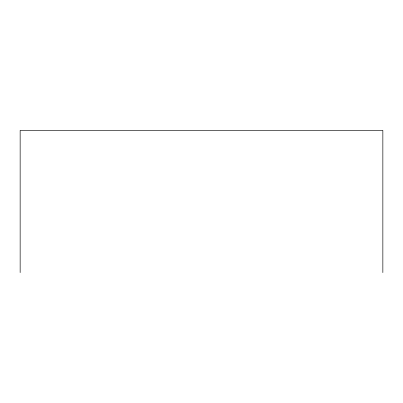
<?xml version="1.0" encoding="UTF-8"?>
<svg xmlns="http://www.w3.org/2000/svg" width="403" height="403" viewBox="0 0 403 403"><rect width="100%" height="100%" fill="white"/><g stroke="black" fill="none" stroke-linecap="round" stroke-linejoin="round"><path stroke-width="0.6" d="M382.85 272.63L382.85 130.371L20.15 130.371L20.15 272.63"/></g></svg>
